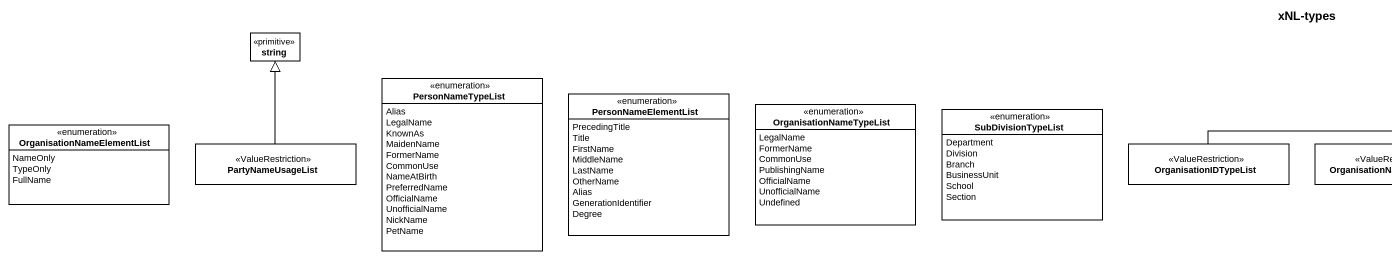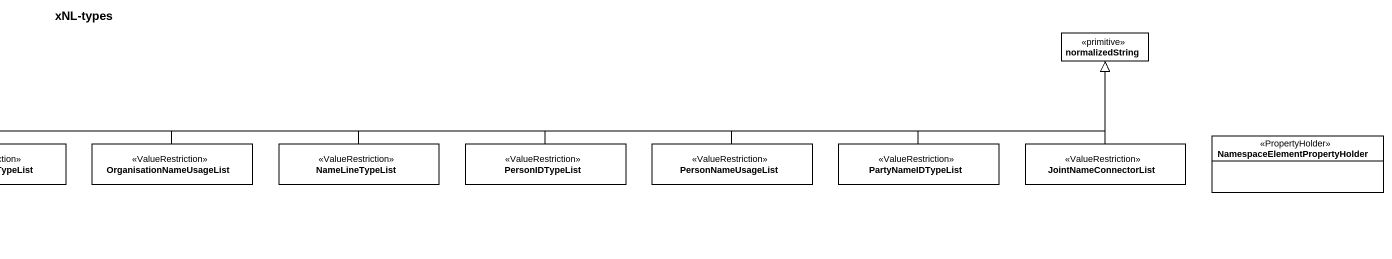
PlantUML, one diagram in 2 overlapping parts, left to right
@startuml
title xNL-types
hide circle
hide empty members
class string <<primitive>>
class normalizedString <<primitive>>
enum PersonNameTypeList {
  Alias
  LegalName
  KnownAs
  MaidenName
  FormerName
  CommonUse
  NameAtBirth
  PreferredName
  OfficialName
  UnofficialName
  NickName
  PetName
}
enum PersonNameElementList {
  PrecedingTitle
  Title
  FirstName
  MiddleName
  LastName
  OtherName
  Alias
  GenerationIdentifier
  Degree
}
enum OrganisationNameTypeList {
  LegalName
  FormerName
  CommonUse
  PublishingName
  OfficialName
  UnofficialName
  Undefined
}
enum SubDivisionTypeList {
  Department
  Division
  Branch
  BusinessUnit
  School
  Section
}
enum OrganisationNameElementList {
  NameOnly
  TypeOnly
  FullName
}
class PartyNameUsageList <<ValueRestriction>>
class OrganisationIDTypeList <<ValueRestriction>>
class OrganisationNameUsageList <<ValueRestriction>>
class NameLineTypeList <<ValueRestriction>>
class PersonIDTypeList <<ValueRestriction>>
class PersonNameUsageList <<ValueRestriction>>
class PartyNameIDTypeList <<ValueRestriction>>
class JointNameConnectorList <<ValueRestriction>>
class "NamespaceElementPropertyHolder" as NamespaceElementPropertyHold <<PropertyHolder>>
PartyNameUsageList -up-|> string
OrganisationIDTypeList -right-|> normalizedString
OrganisationNameUsageList -right-|> normalizedString
NameLineTypeList -right-|> normalizedString
PersonIDTypeList -right-|> normalizedString
PersonNameUsageList -right-|> normalizedString
PartyNameIDTypeList -up-|> normalizedString
JointNameConnectorList -up-|> normalizedString
@enduml
